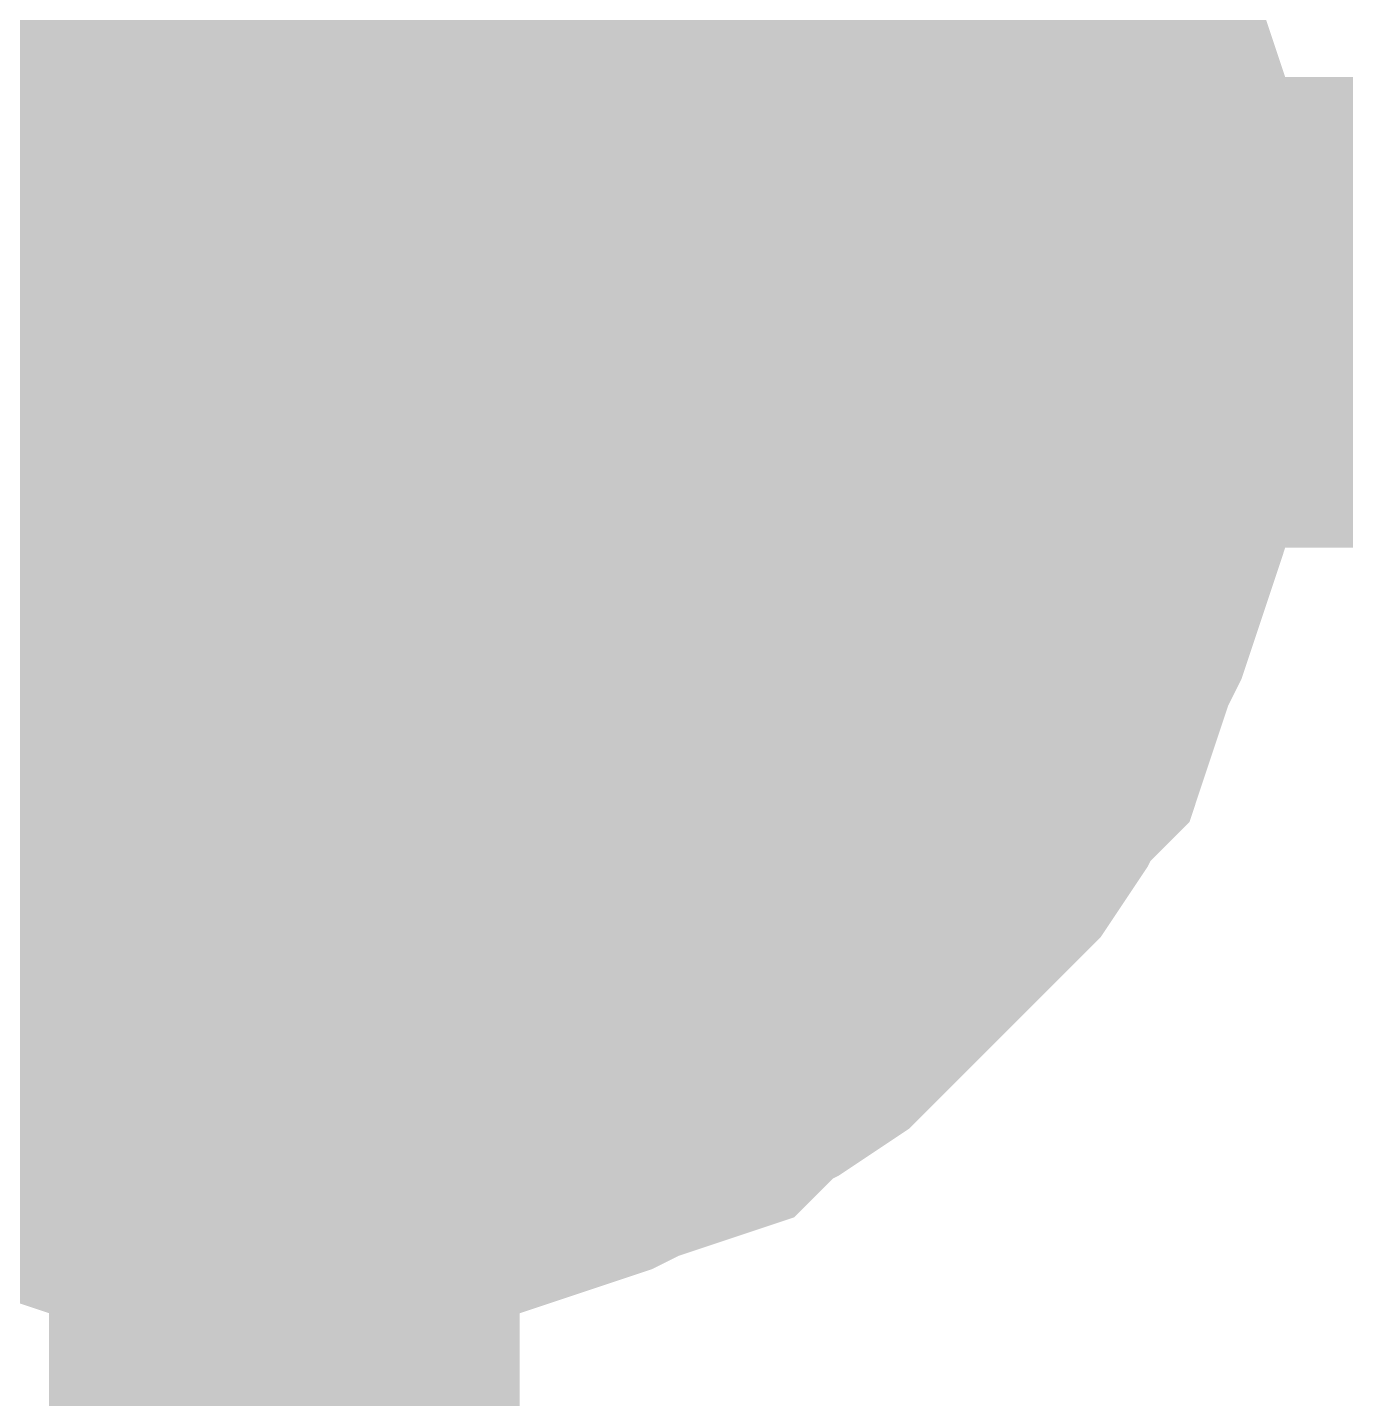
# Model space of a CAD drawing. Header units: inches. Extents: x 0 to 11.5, y 0 to 7.6.
# Drawn here: x 1.99402 to 2.02706, y 4.57259 to 4.60697 of the extents above; entities that cross this region are included whole.
import ezdxf

# ---------------------------------------------------------------- set-up
doc = ezdxf.new("R2010")
doc.units = ezdxf.units.IN
doc.header["$MEASUREMENT"] = 0
doc.layers.add('Sheet', color=255, linetype='Continuous')

msp = doc.modelspace()

# ---------------------------------------------------------------- linework, layer by layer
at = {"layer": 'Sheet'}
msp.add_lwpolyline([(1.99, 4.6, 0.02, 0.02, 1), (2.01, 4.6, 0.02, 0.02, 1)], format="xyseb", close=True, dxfattribs=at)
for points in [[(2.015014, 4.613388, 0.0118, 0.0118, 0), (2.015675, 4.612726, 0.0118, 0.0118, 0), (2.016337, 4.611734, 0.0118, 0.0118, 0), (2.016998, 4.611072, 0.0118, 0.0118, 0), (2.017329, 4.61008, 0.0118, 0.0118, 0), (2.017991, 4.609419, 0.0118, 0.0118, 0), (2.018321, 4.608426, 0.0118, 0.0118, 0), (2.018652, 4.607434, 0.0118, 0.0118, 0), (2.018983, 4.606772, 0.0118, 0.0118, 0), (2.019314, 4.60578, 0.0118, 0.0118, 0), (2.019645, 4.604788, 0.0118, 0.0118, 0), (2.019975, 4.603795, 0.0118, 0.0118, 0), (2.019975, 4.602803, 0.0118, 0.0118, 0), (2.020306, 4.601811, 0.0118, 0.0118, 0), (2.020306, 4.600818, 0.0118, 0.0118, 0), (2.020306, 4.599826, 0.0118, 0.0118, 0)], [(2.015014, 4.613388, 0.0118, 0.0118, 0), (2.015675, 4.612726, 0.0118, 0.0118, 0), (2.016337, 4.611734, 0.0118, 0.0118, 0), (2.016998, 4.611072, 0.0118, 0.0118, 0), (2.017329, 4.61008, 0.0118, 0.0118, 0), (2.017991, 4.609419, 0.0118, 0.0118, 0), (2.018321, 4.608426, 0.0118, 0.0118, 0), (2.018652, 4.607434, 0.0118, 0.0118, 0), (2.018983, 4.606772, 0.0118, 0.0118, 0), (2.019314, 4.60578, 0.0118, 0.0118, 0), (2.019645, 4.604788, 0.0118, 0.0118, 0), (2.019975, 4.603795, 0.0118, 0.0118, 0), (2.019975, 4.602803, 0.0118, 0.0118, 0), (2.020306, 4.601811, 0.0118, 0.0118, 0), (2.020306, 4.600818, 0.0118, 0.0118, 0), (2.020306, 4.599826, 0.0118, 0.0118, 0)], [(2.015014, 4.613388, 0.0118, 0.0118, 0), (2.015675, 4.612726, 0.0118, 0.0118, 0), (2.016337, 4.611734, 0.0118, 0.0118, 0), (2.016998, 4.611072, 0.0118, 0.0118, 0), (2.017329, 4.61008, 0.0118, 0.0118, 0), (2.017991, 4.609419, 0.0118, 0.0118, 0), (2.018321, 4.608426, 0.0118, 0.0118, 0), (2.018652, 4.607434, 0.0118, 0.0118, 0), (2.018983, 4.606772, 0.0118, 0.0118, 0), (2.019314, 4.60578, 0.0118, 0.0118, 0), (2.019645, 4.604788, 0.0118, 0.0118, 0), (2.019975, 4.603795, 0.0118, 0.0118, 0), (2.019975, 4.602803, 0.0118, 0.0118, 0), (2.020306, 4.601811, 0.0118, 0.0118, 0), (2.020306, 4.600818, 0.0118, 0.0118, 0), (2.020306, 4.599826, 0.0118, 0.0118, 0)], [(2.015014, 4.613388, 0.0118, 0.0118, 0), (2.015675, 4.612726, 0.0118, 0.0118, 0), (2.016337, 4.611734, 0.0118, 0.0118, 0), (2.016998, 4.611072, 0.0118, 0.0118, 0), (2.017329, 4.61008, 0.0118, 0.0118, 0), (2.017991, 4.609419, 0.0118, 0.0118, 0), (2.018321, 4.608426, 0.0118, 0.0118, 0), (2.018652, 4.607434, 0.0118, 0.0118, 0), (2.018983, 4.606772, 0.0118, 0.0118, 0), (2.019314, 4.60578, 0.0118, 0.0118, 0), (2.019645, 4.604788, 0.0118, 0.0118, 0), (2.019975, 4.603795, 0.0118, 0.0118, 0), (2.019975, 4.602803, 0.0118, 0.0118, 0), (2.020306, 4.601811, 0.0118, 0.0118, 0), (2.020306, 4.600818, 0.0118, 0.0118, 0), (2.020306, 4.599826, 0.0118, 0.0118, 0)], [(2.015014, 4.613388, 0.0118, 0.0118, 0), (2.015675, 4.612726, 0.0118, 0.0118, 0), (2.016337, 4.611734, 0.0118, 0.0118, 0), (2.016998, 4.611072, 0.0118, 0.0118, 0), (2.017329, 4.61008, 0.0118, 0.0118, 0), (2.017991, 4.609419, 0.0118, 0.0118, 0), (2.018321, 4.608426, 0.0118, 0.0118, 0), (2.018652, 4.607434, 0.0118, 0.0118, 0), (2.018983, 4.606772, 0.0118, 0.0118, 0), (2.019314, 4.60578, 0.0118, 0.0118, 0), (2.019645, 4.604788, 0.0118, 0.0118, 0), (2.019975, 4.603795, 0.0118, 0.0118, 0), (2.019975, 4.602803, 0.0118, 0.0118, 0), (2.020306, 4.601811, 0.0118, 0.0118, 0), (2.020306, 4.600818, 0.0118, 0.0118, 0), (2.020306, 4.599826, 0.0118, 0.0118, 0)], [(2.017991, 4.609419, 0.0039, 0.0039, 0), (2.018321, 4.608426, 0.0039, 0.0039, 0), (2.018652, 4.607434, 0.0039, 0.0039, 0), (2.018983, 4.606772, 0.0039, 0.0039, 0), (2.019314, 4.60578, 0.0039, 0.0039, 0), (2.019645, 4.604788, 0.0039, 0.0039, 0), (2.019975, 4.603795, 0.0039, 0.0039, 0), (2.019975, 4.602803, 0.0039, 0.0039, 0), (2.020306, 4.601811, 0.0039, 0.0039, 0), (2.020306, 4.600818, 0.0039, 0.0039, 0), (2.020306, 4.599826, 0.0039, 0.0039, 0)], [(2.017991, 4.609419, 0.0039, 0.0039, 0), (2.018321, 4.608426, 0.0039, 0.0039, 0), (2.018652, 4.607434, 0.0039, 0.0039, 0), (2.018983, 4.606772, 0.0039, 0.0039, 0), (2.019314, 4.60578, 0.0039, 0.0039, 0), (2.019645, 4.604788, 0.0039, 0.0039, 0), (2.019975, 4.603795, 0.0039, 0.0039, 0), (2.019975, 4.602803, 0.0039, 0.0039, 0), (2.020306, 4.601811, 0.0039, 0.0039, 0), (2.020306, 4.600818, 0.0039, 0.0039, 0), (2.020306, 4.599826, 0.0039, 0.0039, 0)], [(2.017991, 4.609419, 0.0039, 0.0039, 0), (2.018321, 4.608426, 0.0039, 0.0039, 0), (2.018652, 4.607434, 0.0039, 0.0039, 0), (2.018983, 4.606772, 0.0039, 0.0039, 0), (2.019314, 4.60578, 0.0039, 0.0039, 0), (2.019645, 4.604788, 0.0039, 0.0039, 0), (2.019975, 4.603795, 0.0039, 0.0039, 0), (2.019975, 4.602803, 0.0039, 0.0039, 0), (2.020306, 4.601811, 0.0039, 0.0039, 0), (2.020306, 4.600818, 0.0039, 0.0039, 0), (2.020306, 4.599826, 0.0039, 0.0039, 0)], [(2.017991, 4.609419, 0.0039, 0.0039, 0), (2.018321, 4.608426, 0.0039, 0.0039, 0), (2.018652, 4.607434, 0.0039, 0.0039, 0), (2.018983, 4.606772, 0.0039, 0.0039, 0), (2.019314, 4.60578, 0.0039, 0.0039, 0), (2.019645, 4.604788, 0.0039, 0.0039, 0), (2.019975, 4.603795, 0.0039, 0.0039, 0), (2.019975, 4.602803, 0.0039, 0.0039, 0), (2.020306, 4.601811, 0.0039, 0.0039, 0), (2.020306, 4.600818, 0.0039, 0.0039, 0), (2.020306, 4.599826, 0.0039, 0.0039, 0)], [(2.017991, 4.609419, 0.0039, 0.0039, 0), (2.018321, 4.608426, 0.0039, 0.0039, 0), (2.018652, 4.607434, 0.0039, 0.0039, 0), (2.018983, 4.606772, 0.0039, 0.0039, 0), (2.019314, 4.60578, 0.0039, 0.0039, 0), (2.019645, 4.604788, 0.0039, 0.0039, 0), (2.019975, 4.603795, 0.0039, 0.0039, 0), (2.019975, 4.602803, 0.0039, 0.0039, 0), (2.020306, 4.601811, 0.0039, 0.0039, 0), (2.020306, 4.600818, 0.0039, 0.0039, 0), (2.020306, 4.599826, 0.0039, 0.0039, 0)], [(1.900239, 4.599826, 0.0118, 0.0118, 0), (2.00046, 4.599826, 0.0118, 0.0118, 0)], [(2.020306, 4.599826, 0.0118, 0.0118, 0), (2.020306, 4.598834, 0.0118, 0.0118, 0), (2.020306, 4.597841, 0.0118, 0.0118, 0), (2.019975, 4.596849, 0.0118, 0.0118, 0), (2.019975, 4.595857, 0.0118, 0.0118, 0), (2.019645, 4.594864, 0.0118, 0.0118, 0), (2.019314, 4.593872, 0.0118, 0.0118, 0), (2.018983, 4.59288, 0.0118, 0.0118, 0), (2.018652, 4.592218, 0.0118, 0.0118, 0), (2.018321, 4.591226, 0.0118, 0.0118, 0), (2.017991, 4.590233, 0.0118, 0.0118, 0), (2.017329, 4.589572, 0.0118, 0.0118, 0), (2.016998, 4.58891, 0.0118, 0.0118, 0), (2.016337, 4.587918, 0.0118, 0.0118, 0), (2.015675, 4.587256, 0.0118, 0.0118, 0), (2.015014, 4.586595, 0.0118, 0.0118, 0), (2.014352, 4.585933, 0.0118, 0.0118, 0), (2.013691, 4.585272, 0.0118, 0.0118, 0), (2.013029, 4.58461, 0.0118, 0.0118, 0), (2.012368, 4.583948, 0.0118, 0.0118, 0), (2.011375, 4.583287, 0.0118, 0.0118, 0), (2.010714, 4.582956, 0.0118, 0.0118, 0), (2.010052, 4.582295, 0.0118, 0.0118, 0), (2.00906, 4.581964, 0.0118, 0.0118, 0), (2.008068, 4.581633, 0.0118, 0.0118, 0), (2.007406, 4.581302, 0.0118, 0.0118, 0), (2.006414, 4.580971, 0.0118, 0.0118, 0), (2.005422, 4.580641, 0.0118, 0.0118, 0), (2.004429, 4.58031, 0.0118, 0.0118, 0), (2.003437, 4.58031, 0.0118, 0.0118, 0), (2.002445, 4.579979, 0.0118, 0.0118, 0), (2.001452, 4.579979, 0.0118, 0.0118, 0), (2.00046, 4.579979, 0.0118, 0.0118, 0)], [(2.020306, 4.599826, 0.0118, 0.0118, 0), (2.020306, 4.598834, 0.0118, 0.0118, 0), (2.020306, 4.597841, 0.0118, 0.0118, 0), (2.019975, 4.596849, 0.0118, 0.0118, 0), (2.019975, 4.595857, 0.0118, 0.0118, 0), (2.019645, 4.594864, 0.0118, 0.0118, 0), (2.019314, 4.593872, 0.0118, 0.0118, 0), (2.018983, 4.59288, 0.0118, 0.0118, 0), (2.018652, 4.592218, 0.0118, 0.0118, 0), (2.018321, 4.591226, 0.0118, 0.0118, 0), (2.017991, 4.590233, 0.0118, 0.0118, 0), (2.017329, 4.589572, 0.0118, 0.0118, 0), (2.016998, 4.58891, 0.0118, 0.0118, 0), (2.016337, 4.587918, 0.0118, 0.0118, 0), (2.015675, 4.587256, 0.0118, 0.0118, 0), (2.015014, 4.586595, 0.0118, 0.0118, 0), (2.014352, 4.585933, 0.0118, 0.0118, 0), (2.013691, 4.585272, 0.0118, 0.0118, 0), (2.013029, 4.58461, 0.0118, 0.0118, 0), (2.012368, 4.583948, 0.0118, 0.0118, 0), (2.011375, 4.583287, 0.0118, 0.0118, 0), (2.010714, 4.582956, 0.0118, 0.0118, 0), (2.010052, 4.582295, 0.0118, 0.0118, 0), (2.00906, 4.581964, 0.0118, 0.0118, 0), (2.008068, 4.581633, 0.0118, 0.0118, 0), (2.007406, 4.581302, 0.0118, 0.0118, 0), (2.006414, 4.580971, 0.0118, 0.0118, 0), (2.005422, 4.580641, 0.0118, 0.0118, 0), (2.004429, 4.58031, 0.0118, 0.0118, 0), (2.003437, 4.58031, 0.0118, 0.0118, 0), (2.002445, 4.579979, 0.0118, 0.0118, 0), (2.001452, 4.579979, 0.0118, 0.0118, 0), (2.00046, 4.579979, 0.0118, 0.0118, 0)], [(2.950414, 4.599826, 0.0118, 0.0118, 0), (2.00046, 4.599826, 0.0118, 0.0118, 0), (2.00046, 4.449983, 0.0118, 0.0118, 0), (2.00046, 3.649826, 0.0118, 0.0118, 0), (5.250216, 3.649826, 0.0118, 0.0118, 0), (5.250216, 3.849948, 0.0118, 0.0118, 0)], [(2.020306, 4.599826, 0.0118, 0.0118, 0), (2.020306, 4.598834, 0.0118, 0.0118, 0), (2.020306, 4.597841, 0.0118, 0.0118, 0), (2.019975, 4.596849, 0.0118, 0.0118, 0), (2.019975, 4.595857, 0.0118, 0.0118, 0), (2.019645, 4.594864, 0.0118, 0.0118, 0), (2.019314, 4.593872, 0.0118, 0.0118, 0), (2.018983, 4.59288, 0.0118, 0.0118, 0), (2.018652, 4.592218, 0.0118, 0.0118, 0), (2.018321, 4.591226, 0.0118, 0.0118, 0), (2.017991, 4.590233, 0.0118, 0.0118, 0), (2.017329, 4.589572, 0.0118, 0.0118, 0), (2.016998, 4.58891, 0.0118, 0.0118, 0), (2.016337, 4.587918, 0.0118, 0.0118, 0), (2.015675, 4.587256, 0.0118, 0.0118, 0), (2.015014, 4.586595, 0.0118, 0.0118, 0), (2.014352, 4.585933, 0.0118, 0.0118, 0), (2.013691, 4.585272, 0.0118, 0.0118, 0), (2.013029, 4.58461, 0.0118, 0.0118, 0), (2.012368, 4.583948, 0.0118, 0.0118, 0), (2.011375, 4.583287, 0.0118, 0.0118, 0), (2.010714, 4.582956, 0.0118, 0.0118, 0), (2.010052, 4.582295, 0.0118, 0.0118, 0), (2.00906, 4.581964, 0.0118, 0.0118, 0), (2.008068, 4.581633, 0.0118, 0.0118, 0), (2.007406, 4.581302, 0.0118, 0.0118, 0), (2.006414, 4.580971, 0.0118, 0.0118, 0), (2.005422, 4.580641, 0.0118, 0.0118, 0), (2.004429, 4.58031, 0.0118, 0.0118, 0), (2.003437, 4.58031, 0.0118, 0.0118, 0), (2.002445, 4.579979, 0.0118, 0.0118, 0), (2.001452, 4.579979, 0.0118, 0.0118, 0), (2.00046, 4.579979, 0.0118, 0.0118, 0)], [(2.020306, 4.599826, 0.0118, 0.0118, 0), (2.020306, 4.598834, 0.0118, 0.0118, 0), (2.020306, 4.597841, 0.0118, 0.0118, 0), (2.019975, 4.596849, 0.0118, 0.0118, 0), (2.019975, 4.595857, 0.0118, 0.0118, 0), (2.019645, 4.594864, 0.0118, 0.0118, 0), (2.019314, 4.593872, 0.0118, 0.0118, 0), (2.018983, 4.59288, 0.0118, 0.0118, 0), (2.018652, 4.592218, 0.0118, 0.0118, 0), (2.018321, 4.591226, 0.0118, 0.0118, 0), (2.017991, 4.590233, 0.0118, 0.0118, 0), (2.017329, 4.589572, 0.0118, 0.0118, 0), (2.016998, 4.58891, 0.0118, 0.0118, 0), (2.016337, 4.587918, 0.0118, 0.0118, 0), (2.015675, 4.587256, 0.0118, 0.0118, 0), (2.015014, 4.586595, 0.0118, 0.0118, 0), (2.014352, 4.585933, 0.0118, 0.0118, 0), (2.013691, 4.585272, 0.0118, 0.0118, 0), (2.013029, 4.58461, 0.0118, 0.0118, 0), (2.012368, 4.583948, 0.0118, 0.0118, 0), (2.011375, 4.583287, 0.0118, 0.0118, 0), (2.010714, 4.582956, 0.0118, 0.0118, 0), (2.010052, 4.582295, 0.0118, 0.0118, 0), (2.00906, 4.581964, 0.0118, 0.0118, 0), (2.008068, 4.581633, 0.0118, 0.0118, 0), (2.007406, 4.581302, 0.0118, 0.0118, 0), (2.006414, 4.580971, 0.0118, 0.0118, 0), (2.005422, 4.580641, 0.0118, 0.0118, 0), (2.004429, 4.58031, 0.0118, 0.0118, 0), (2.003437, 4.58031, 0.0118, 0.0118, 0), (2.002445, 4.579979, 0.0118, 0.0118, 0), (2.001452, 4.579979, 0.0118, 0.0118, 0), (2.00046, 4.579979, 0.0118, 0.0118, 0)], [(2.020306, 4.599826, 0.0118, 0.0118, 0), (2.020306, 4.598834, 0.0118, 0.0118, 0), (2.020306, 4.597841, 0.0118, 0.0118, 0), (2.019975, 4.596849, 0.0118, 0.0118, 0), (2.019975, 4.595857, 0.0118, 0.0118, 0), (2.019645, 4.594864, 0.0118, 0.0118, 0), (2.019314, 4.593872, 0.0118, 0.0118, 0), (2.018983, 4.59288, 0.0118, 0.0118, 0), (2.018652, 4.592218, 0.0118, 0.0118, 0), (2.018321, 4.591226, 0.0118, 0.0118, 0), (2.017991, 4.590233, 0.0118, 0.0118, 0), (2.017329, 4.589572, 0.0118, 0.0118, 0), (2.016998, 4.58891, 0.0118, 0.0118, 0), (2.016337, 4.587918, 0.0118, 0.0118, 0), (2.015675, 4.587256, 0.0118, 0.0118, 0), (2.015014, 4.586595, 0.0118, 0.0118, 0), (2.014352, 4.585933, 0.0118, 0.0118, 0), (2.013691, 4.585272, 0.0118, 0.0118, 0), (2.013029, 4.58461, 0.0118, 0.0118, 0), (2.012368, 4.583948, 0.0118, 0.0118, 0), (2.011375, 4.583287, 0.0118, 0.0118, 0), (2.010714, 4.582956, 0.0118, 0.0118, 0), (2.010052, 4.582295, 0.0118, 0.0118, 0), (2.00906, 4.581964, 0.0118, 0.0118, 0), (2.008068, 4.581633, 0.0118, 0.0118, 0), (2.007406, 4.581302, 0.0118, 0.0118, 0), (2.006414, 4.580971, 0.0118, 0.0118, 0), (2.005422, 4.580641, 0.0118, 0.0118, 0), (2.004429, 4.58031, 0.0118, 0.0118, 0), (2.003437, 4.58031, 0.0118, 0.0118, 0), (2.002445, 4.579979, 0.0118, 0.0118, 0), (2.001452, 4.579979, 0.0118, 0.0118, 0), (2.00046, 4.579979, 0.0118, 0.0118, 0)], [(2.020306, 4.599826, 0.0118, 0.0118, 0), (2.020306, 4.599826, 0.0118, 0.0118, 0), (2.020306, 4.599826, 0.0118, 0.0118, 0), (2.020306, 4.599826, 0.0118, 0.0118, 0), (2.020306, 4.599826, 0.0118, 0.0118, 0), (2.020306, 4.599826, 0.0118, 0.0118, 0), (2.020306, 4.599826, 0.0118, 0.0118, 0), (2.020306, 4.599826, 0.0118, 0.0118, 0), (2.020306, 4.599826, 0.0118, 0.0118, 0), (2.020306, 4.599826, 0.0118, 0.0118, 0), (2.020306, 4.599826, 0.0118, 0.0118, 0), (2.020306, 4.599826, 0.0118, 0.0118, 0), (2.020306, 4.599826, 0.0118, 0.0118, 0), (2.020306, 4.599826, 0.0118, 0.0118, 0), (2.020306, 4.599826, 0.0118, 0.0118, 0), (2.020306, 4.599826, 0.0118, 0.0118, 0), (2.020306, 4.599826, 0.0118, 0.0118, 0), (2.020306, 4.599826, 0.0118, 0.0118, 0), (2.020306, 4.599826, 0.0118, 0.0118, 0), (2.020306, 4.599826, 0.0118, 0.0118, 0), (2.020306, 4.599826, 0.0118, 0.0118, 0), (2.020306, 4.599826, 0.0118, 0.0118, 0), (2.020306, 4.599826, 0.0118, 0.0118, 0), (2.020306, 4.599826, 0.0118, 0.0118, 0), (2.020306, 4.599826, 0.0118, 0.0118, 0), (2.020306, 4.599826, 0.0118, 0.0118, 0), (2.020306, 4.599826, 0.0118, 0.0118, 0), (2.020306, 4.599826, 0.0118, 0.0118, 0), (2.020306, 4.599826, 0.0118, 0.0118, 0), (2.020306, 4.599826, 0.0118, 0.0118, 0), (2.020306, 4.599826, 0.0118, 0.0118, 0), (2.020306, 4.599826, 0.0118, 0.0118, 0), (2.020306, 4.599826, 0.0118, 0.0118, 0)], [(2.020306, 4.599826, 0.0118, 0.0118, 0), (2.020306, 4.599826, 0.0118, 0.0118, 0)], [(2.020306, 4.599826, 0.0118, 0.0118, 0), (2.020306, 4.599826, 0.0118, 0.0118, 0), (2.020306, 4.599826, 0.0118, 0.0118, 0), (2.020306, 4.599826, 0.0118, 0.0118, 0), (2.020306, 4.599826, 0.0118, 0.0118, 0), (2.020306, 4.599826, 0.0118, 0.0118, 0), (2.020306, 4.599826, 0.0118, 0.0118, 0), (2.020306, 4.599826, 0.0118, 0.0118, 0), (2.020306, 4.599826, 0.0118, 0.0118, 0), (2.020306, 4.599826, 0.0118, 0.0118, 0), (2.020306, 4.599826, 0.0118, 0.0118, 0), (2.020306, 4.599826, 0.0118, 0.0118, 0), (2.020306, 4.599826, 0.0118, 0.0118, 0), (2.020306, 4.599826, 0.0118, 0.0118, 0), (2.020306, 4.599826, 0.0118, 0.0118, 0), (2.020306, 4.599826, 0.0118, 0.0118, 0), (2.020306, 4.599826, 0.0118, 0.0118, 0), (2.020306, 4.599826, 0.0118, 0.0118, 0), (2.020306, 4.599826, 0.0118, 0.0118, 0), (2.020306, 4.599826, 0.0118, 0.0118, 0), (2.020306, 4.599826, 0.0118, 0.0118, 0), (2.020306, 4.599826, 0.0118, 0.0118, 0), (2.020306, 4.599826, 0.0118, 0.0118, 0), (2.020306, 4.599826, 0.0118, 0.0118, 0), (2.020306, 4.599826, 0.0118, 0.0118, 0), (2.020306, 4.599826, 0.0118, 0.0118, 0), (2.020306, 4.599826, 0.0118, 0.0118, 0), (2.020306, 4.599826, 0.0118, 0.0118, 0), (2.020306, 4.599826, 0.0118, 0.0118, 0), (2.020306, 4.599826, 0.0118, 0.0118, 0), (2.020306, 4.599826, 0.0118, 0.0118, 0), (2.020306, 4.599826, 0.0118, 0.0118, 0), (2.020306, 4.599826, 0.0118, 0.0118, 0)], [(2.020306, 4.599826, 0.0118, 0.0118, 0), (2.020306, 4.599826, 0.0118, 0.0118, 0)], [(2.020306, 4.599826, 0.0118, 0.0118, 0), (2.020306, 4.599826, 0.0118, 0.0118, 0), (2.020306, 4.599826, 0.0118, 0.0118, 0), (2.020306, 4.599826, 0.0118, 0.0118, 0), (2.020306, 4.599826, 0.0118, 0.0118, 0), (2.020306, 4.599826, 0.0118, 0.0118, 0), (2.020306, 4.599826, 0.0118, 0.0118, 0), (2.020306, 4.599826, 0.0118, 0.0118, 0), (2.020306, 4.599826, 0.0118, 0.0118, 0), (2.020306, 4.599826, 0.0118, 0.0118, 0), (2.020306, 4.599826, 0.0118, 0.0118, 0), (2.020306, 4.599826, 0.0118, 0.0118, 0), (2.020306, 4.599826, 0.0118, 0.0118, 0), (2.020306, 4.599826, 0.0118, 0.0118, 0), (2.020306, 4.599826, 0.0118, 0.0118, 0), (2.020306, 4.599826, 0.0118, 0.0118, 0), (2.020306, 4.599826, 0.0118, 0.0118, 0), (2.020306, 4.599826, 0.0118, 0.0118, 0), (2.020306, 4.599826, 0.0118, 0.0118, 0), (2.020306, 4.599826, 0.0118, 0.0118, 0), (2.020306, 4.599826, 0.0118, 0.0118, 0), (2.020306, 4.599826, 0.0118, 0.0118, 0), (2.020306, 4.599826, 0.0118, 0.0118, 0), (2.020306, 4.599826, 0.0118, 0.0118, 0), (2.020306, 4.599826, 0.0118, 0.0118, 0), (2.020306, 4.599826, 0.0118, 0.0118, 0), (2.020306, 4.599826, 0.0118, 0.0118, 0), (2.020306, 4.599826, 0.0118, 0.0118, 0), (2.020306, 4.599826, 0.0118, 0.0118, 0), (2.020306, 4.599826, 0.0118, 0.0118, 0), (2.020306, 4.599826, 0.0118, 0.0118, 0), (2.020306, 4.599826, 0.0118, 0.0118, 0), (2.020306, 4.599826, 0.0118, 0.0118, 0)], [(2.020306, 4.599826, 0.0118, 0.0118, 0), (2.020306, 4.599826, 0.0118, 0.0118, 0)], [(2.020306, 4.599826, 0.0118, 0.0118, 0), (2.020306, 4.599826, 0.0118, 0.0118, 0), (2.020306, 4.599826, 0.0118, 0.0118, 0), (2.020306, 4.599826, 0.0118, 0.0118, 0), (2.020306, 4.599826, 0.0118, 0.0118, 0), (2.020306, 4.599826, 0.0118, 0.0118, 0), (2.020306, 4.599826, 0.0118, 0.0118, 0), (2.020306, 4.599826, 0.0118, 0.0118, 0), (2.020306, 4.599826, 0.0118, 0.0118, 0), (2.020306, 4.599826, 0.0118, 0.0118, 0), (2.020306, 4.599826, 0.0118, 0.0118, 0), (2.020306, 4.599826, 0.0118, 0.0118, 0), (2.020306, 4.599826, 0.0118, 0.0118, 0), (2.020306, 4.599826, 0.0118, 0.0118, 0), (2.020306, 4.599826, 0.0118, 0.0118, 0), (2.020306, 4.599826, 0.0118, 0.0118, 0), (2.020306, 4.599826, 0.0118, 0.0118, 0), (2.020306, 4.599826, 0.0118, 0.0118, 0), (2.020306, 4.599826, 0.0118, 0.0118, 0), (2.020306, 4.599826, 0.0118, 0.0118, 0), (2.020306, 4.599826, 0.0118, 0.0118, 0), (2.020306, 4.599826, 0.0118, 0.0118, 0), (2.020306, 4.599826, 0.0118, 0.0118, 0), (2.020306, 4.599826, 0.0118, 0.0118, 0), (2.020306, 4.599826, 0.0118, 0.0118, 0), (2.020306, 4.599826, 0.0118, 0.0118, 0), (2.020306, 4.599826, 0.0118, 0.0118, 0), (2.020306, 4.599826, 0.0118, 0.0118, 0), (2.020306, 4.599826, 0.0118, 0.0118, 0), (2.020306, 4.599826, 0.0118, 0.0118, 0), (2.020306, 4.599826, 0.0118, 0.0118, 0), (2.020306, 4.599826, 0.0118, 0.0118, 0), (2.020306, 4.599826, 0.0118, 0.0118, 0)], [(2.020306, 4.599826, 0.0118, 0.0118, 0), (2.020306, 4.599826, 0.0118, 0.0118, 0)], [(2.020306, 4.599826, 0.0118, 0.0118, 0), (2.020306, 4.599826, 0.0118, 0.0118, 0), (2.020306, 4.599826, 0.0118, 0.0118, 0), (2.020306, 4.599826, 0.0118, 0.0118, 0), (2.020306, 4.599826, 0.0118, 0.0118, 0), (2.020306, 4.599826, 0.0118, 0.0118, 0), (2.020306, 4.599826, 0.0118, 0.0118, 0), (2.020306, 4.599826, 0.0118, 0.0118, 0), (2.020306, 4.599826, 0.0118, 0.0118, 0), (2.020306, 4.599826, 0.0118, 0.0118, 0), (2.020306, 4.599826, 0.0118, 0.0118, 0), (2.020306, 4.599826, 0.0118, 0.0118, 0), (2.020306, 4.599826, 0.0118, 0.0118, 0), (2.020306, 4.599826, 0.0118, 0.0118, 0), (2.020306, 4.599826, 0.0118, 0.0118, 0), (2.020306, 4.599826, 0.0118, 0.0118, 0), (2.020306, 4.599826, 0.0118, 0.0118, 0), (2.020306, 4.599826, 0.0118, 0.0118, 0), (2.020306, 4.599826, 0.0118, 0.0118, 0), (2.020306, 4.599826, 0.0118, 0.0118, 0), (2.020306, 4.599826, 0.0118, 0.0118, 0), (2.020306, 4.599826, 0.0118, 0.0118, 0), (2.020306, 4.599826, 0.0118, 0.0118, 0), (2.020306, 4.599826, 0.0118, 0.0118, 0), (2.020306, 4.599826, 0.0118, 0.0118, 0), (2.020306, 4.599826, 0.0118, 0.0118, 0), (2.020306, 4.599826, 0.0118, 0.0118, 0), (2.020306, 4.599826, 0.0118, 0.0118, 0), (2.020306, 4.599826, 0.0118, 0.0118, 0), (2.020306, 4.599826, 0.0118, 0.0118, 0), (2.020306, 4.599826, 0.0118, 0.0118, 0), (2.020306, 4.599826, 0.0118, 0.0118, 0), (2.020306, 4.599826, 0.0118, 0.0118, 0)], [(2.020306, 4.599826, 0.0118, 0.0118, 0), (2.020306, 4.599826, 0.0118, 0.0118, 0)], [(2.020306, 4.599826, 0.0039, 0.0039, 0), (2.020306, 4.598834, 0.0039, 0.0039, 0), (2.020306, 4.597841, 0.0039, 0.0039, 0), (2.019975, 4.596849, 0.0039, 0.0039, 0), (2.019975, 4.595857, 0.0039, 0.0039, 0), (2.019645, 4.594864, 0.0039, 0.0039, 0), (2.019314, 4.593872, 0.0039, 0.0039, 0), (2.018983, 4.59288, 0.0039, 0.0039, 0), (2.018652, 4.592218, 0.0039, 0.0039, 0), (2.018321, 4.591226, 0.0039, 0.0039, 0), (2.017991, 4.590233, 0.0039, 0.0039, 0), (2.017329, 4.589572, 0.0039, 0.0039, 0), (2.016998, 4.58891, 0.0039, 0.0039, 0), (2.016337, 4.587918, 0.0039, 0.0039, 0), (2.015675, 4.587256, 0.0039, 0.0039, 0), (2.015014, 4.586595, 0.0039, 0.0039, 0), (2.014352, 4.585933, 0.0039, 0.0039, 0), (2.013691, 4.585272, 0.0039, 0.0039, 0), (2.013029, 4.58461, 0.0039, 0.0039, 0), (2.012368, 4.583948, 0.0039, 0.0039, 0), (2.011375, 4.583287, 0.0039, 0.0039, 0), (2.010714, 4.582956, 0.0039, 0.0039, 0), (2.010052, 4.582295, 0.0039, 0.0039, 0), (2.00906, 4.581964, 0.0039, 0.0039, 0), (2.008068, 4.581633, 0.0039, 0.0039, 0), (2.007406, 4.581302, 0.0039, 0.0039, 0), (2.006414, 4.580971, 0.0039, 0.0039, 0), (2.005422, 4.580641, 0.0039, 0.0039, 0), (2.004429, 4.58031, 0.0039, 0.0039, 0), (2.003437, 4.58031, 0.0039, 0.0039, 0), (2.002445, 4.579979, 0.0039, 0.0039, 0), (2.001452, 4.579979, 0.0039, 0.0039, 0), (2.00046, 4.579979, 0.0039, 0.0039, 0)], [(2.020306, 4.599826, 0.0039, 0.0039, 0), (2.020306, 4.598834, 0.0039, 0.0039, 0), (2.020306, 4.597841, 0.0039, 0.0039, 0), (2.019975, 4.596849, 0.0039, 0.0039, 0), (2.019975, 4.595857, 0.0039, 0.0039, 0), (2.019645, 4.594864, 0.0039, 0.0039, 0), (2.019314, 4.593872, 0.0039, 0.0039, 0), (2.018983, 4.59288, 0.0039, 0.0039, 0), (2.018652, 4.592218, 0.0039, 0.0039, 0), (2.018321, 4.591226, 0.0039, 0.0039, 0), (2.017991, 4.590233, 0.0039, 0.0039, 0), (2.017329, 4.589572, 0.0039, 0.0039, 0), (2.016998, 4.58891, 0.0039, 0.0039, 0), (2.016337, 4.587918, 0.0039, 0.0039, 0), (2.015675, 4.587256, 0.0039, 0.0039, 0), (2.015014, 4.586595, 0.0039, 0.0039, 0), (2.014352, 4.585933, 0.0039, 0.0039, 0), (2.013691, 4.585272, 0.0039, 0.0039, 0), (2.013029, 4.58461, 0.0039, 0.0039, 0), (2.012368, 4.583948, 0.0039, 0.0039, 0), (2.011375, 4.583287, 0.0039, 0.0039, 0), (2.010714, 4.582956, 0.0039, 0.0039, 0), (2.010052, 4.582295, 0.0039, 0.0039, 0), (2.00906, 4.581964, 0.0039, 0.0039, 0), (2.008068, 4.581633, 0.0039, 0.0039, 0), (2.007406, 4.581302, 0.0039, 0.0039, 0), (2.006414, 4.580971, 0.0039, 0.0039, 0), (2.005422, 4.580641, 0.0039, 0.0039, 0), (2.004429, 4.58031, 0.0039, 0.0039, 0), (2.003437, 4.58031, 0.0039, 0.0039, 0), (2.002445, 4.579979, 0.0039, 0.0039, 0), (2.001452, 4.579979, 0.0039, 0.0039, 0), (2.00046, 4.579979, 0.0039, 0.0039, 0)], [(2.020306, 4.599826, 0.0039, 0.0039, 0), (2.020306, 4.598834, 0.0039, 0.0039, 0), (2.020306, 4.597841, 0.0039, 0.0039, 0), (2.019975, 4.596849, 0.0039, 0.0039, 0), (2.019975, 4.595857, 0.0039, 0.0039, 0), (2.019645, 4.594864, 0.0039, 0.0039, 0), (2.019314, 4.593872, 0.0039, 0.0039, 0), (2.018983, 4.59288, 0.0039, 0.0039, 0), (2.018652, 4.592218, 0.0039, 0.0039, 0), (2.018321, 4.591226, 0.0039, 0.0039, 0), (2.017991, 4.590233, 0.0039, 0.0039, 0), (2.017329, 4.589572, 0.0039, 0.0039, 0), (2.016998, 4.58891, 0.0039, 0.0039, 0), (2.016337, 4.587918, 0.0039, 0.0039, 0), (2.015675, 4.587256, 0.0039, 0.0039, 0), (2.015014, 4.586595, 0.0039, 0.0039, 0), (2.014352, 4.585933, 0.0039, 0.0039, 0), (2.013691, 4.585272, 0.0039, 0.0039, 0), (2.013029, 4.58461, 0.0039, 0.0039, 0), (2.012368, 4.583948, 0.0039, 0.0039, 0), (2.011375, 4.583287, 0.0039, 0.0039, 0), (2.010714, 4.582956, 0.0039, 0.0039, 0), (2.010052, 4.582295, 0.0039, 0.0039, 0), (2.00906, 4.581964, 0.0039, 0.0039, 0), (2.008068, 4.581633, 0.0039, 0.0039, 0), (2.007406, 4.581302, 0.0039, 0.0039, 0), (2.006414, 4.580971, 0.0039, 0.0039, 0), (2.005422, 4.580641, 0.0039, 0.0039, 0), (2.004429, 4.58031, 0.0039, 0.0039, 0), (2.003437, 4.58031, 0.0039, 0.0039, 0), (2.002445, 4.579979, 0.0039, 0.0039, 0), (2.001452, 4.579979, 0.0039, 0.0039, 0), (2.00046, 4.579979, 0.0039, 0.0039, 0)], [(2.020306, 4.599826, 0.0039, 0.0039, 0), (2.020306, 4.598834, 0.0039, 0.0039, 0), (2.020306, 4.597841, 0.0039, 0.0039, 0), (2.019975, 4.596849, 0.0039, 0.0039, 0), (2.019975, 4.595857, 0.0039, 0.0039, 0), (2.019645, 4.594864, 0.0039, 0.0039, 0), (2.019314, 4.593872, 0.0039, 0.0039, 0), (2.018983, 4.59288, 0.0039, 0.0039, 0), (2.018652, 4.592218, 0.0039, 0.0039, 0), (2.018321, 4.591226, 0.0039, 0.0039, 0), (2.017991, 4.590233, 0.0039, 0.0039, 0), (2.017329, 4.589572, 0.0039, 0.0039, 0), (2.016998, 4.58891, 0.0039, 0.0039, 0), (2.016337, 4.587918, 0.0039, 0.0039, 0), (2.015675, 4.587256, 0.0039, 0.0039, 0), (2.015014, 4.586595, 0.0039, 0.0039, 0), (2.014352, 4.585933, 0.0039, 0.0039, 0), (2.013691, 4.585272, 0.0039, 0.0039, 0), (2.013029, 4.58461, 0.0039, 0.0039, 0), (2.012368, 4.583948, 0.0039, 0.0039, 0), (2.011375, 4.583287, 0.0039, 0.0039, 0), (2.010714, 4.582956, 0.0039, 0.0039, 0), (2.010052, 4.582295, 0.0039, 0.0039, 0), (2.00906, 4.581964, 0.0039, 0.0039, 0), (2.008068, 4.581633, 0.0039, 0.0039, 0), (2.007406, 4.581302, 0.0039, 0.0039, 0), (2.006414, 4.580971, 0.0039, 0.0039, 0), (2.005422, 4.580641, 0.0039, 0.0039, 0), (2.004429, 4.58031, 0.0039, 0.0039, 0), (2.003437, 4.58031, 0.0039, 0.0039, 0), (2.002445, 4.579979, 0.0039, 0.0039, 0), (2.001452, 4.579979, 0.0039, 0.0039, 0), (2.00046, 4.579979, 0.0039, 0.0039, 0)], [(2.020306, 4.599826, 0.0039, 0.0039, 0), (2.020306, 4.598834, 0.0039, 0.0039, 0), (2.020306, 4.597841, 0.0039, 0.0039, 0), (2.019975, 4.596849, 0.0039, 0.0039, 0), (2.019975, 4.595857, 0.0039, 0.0039, 0), (2.019645, 4.594864, 0.0039, 0.0039, 0), (2.019314, 4.593872, 0.0039, 0.0039, 0), (2.018983, 4.59288, 0.0039, 0.0039, 0), (2.018652, 4.592218, 0.0039, 0.0039, 0), (2.018321, 4.591226, 0.0039, 0.0039, 0), (2.017991, 4.590233, 0.0039, 0.0039, 0), (2.017329, 4.589572, 0.0039, 0.0039, 0), (2.016998, 4.58891, 0.0039, 0.0039, 0), (2.016337, 4.587918, 0.0039, 0.0039, 0), (2.015675, 4.587256, 0.0039, 0.0039, 0), (2.015014, 4.586595, 0.0039, 0.0039, 0), (2.014352, 4.585933, 0.0039, 0.0039, 0), (2.013691, 4.585272, 0.0039, 0.0039, 0), (2.013029, 4.58461, 0.0039, 0.0039, 0), (2.012368, 4.583948, 0.0039, 0.0039, 0), (2.011375, 4.583287, 0.0039, 0.0039, 0), (2.010714, 4.582956, 0.0039, 0.0039, 0), (2.010052, 4.582295, 0.0039, 0.0039, 0), (2.00906, 4.581964, 0.0039, 0.0039, 0), (2.008068, 4.581633, 0.0039, 0.0039, 0), (2.007406, 4.581302, 0.0039, 0.0039, 0), (2.006414, 4.580971, 0.0039, 0.0039, 0), (2.005422, 4.580641, 0.0039, 0.0039, 0), (2.004429, 4.58031, 0.0039, 0.0039, 0), (2.003437, 4.58031, 0.0039, 0.0039, 0), (2.002445, 4.579979, 0.0039, 0.0039, 0), (2.001452, 4.579979, 0.0039, 0.0039, 0), (2.00046, 4.579979, 0.0039, 0.0039, 0)], [(2.020306, 4.599826, 0.0039, 0.0039, 0), (2.020306, 4.599826, 0.0039, 0.0039, 0), (2.020306, 4.599826, 0.0039, 0.0039, 0), (2.020306, 4.599826, 0.0039, 0.0039, 0), (2.020306, 4.599826, 0.0039, 0.0039, 0), (2.020306, 4.599826, 0.0039, 0.0039, 0), (2.020306, 4.599826, 0.0039, 0.0039, 0), (2.020306, 4.599826, 0.0039, 0.0039, 0), (2.020306, 4.599826, 0.0039, 0.0039, 0), (2.020306, 4.599826, 0.0039, 0.0039, 0), (2.020306, 4.599826, 0.0039, 0.0039, 0), (2.020306, 4.599826, 0.0039, 0.0039, 0), (2.020306, 4.599826, 0.0039, 0.0039, 0), (2.020306, 4.599826, 0.0039, 0.0039, 0), (2.020306, 4.599826, 0.0039, 0.0039, 0), (2.020306, 4.599826, 0.0039, 0.0039, 0), (2.020306, 4.599826, 0.0039, 0.0039, 0), (2.020306, 4.599826, 0.0039, 0.0039, 0), (2.020306, 4.599826, 0.0039, 0.0039, 0), (2.020306, 4.599826, 0.0039, 0.0039, 0), (2.020306, 4.599826, 0.0039, 0.0039, 0), (2.020306, 4.599826, 0.0039, 0.0039, 0), (2.020306, 4.599826, 0.0039, 0.0039, 0), (2.020306, 4.599826, 0.0039, 0.0039, 0), (2.020306, 4.599826, 0.0039, 0.0039, 0), (2.020306, 4.599826, 0.0039, 0.0039, 0), (2.020306, 4.599826, 0.0039, 0.0039, 0), (2.020306, 4.599826, 0.0039, 0.0039, 0), (2.020306, 4.599826, 0.0039, 0.0039, 0), (2.020306, 4.599826, 0.0039, 0.0039, 0), (2.020306, 4.599826, 0.0039, 0.0039, 0), (2.020306, 4.599826, 0.0039, 0.0039, 0), (2.020306, 4.599826, 0.0039, 0.0039, 0)], [(2.020306, 4.599826, 0.0039, 0.0039, 0), (2.020306, 4.599826, 0.0039, 0.0039, 0)], [(2.020306, 4.599826, 0.0039, 0.0039, 0), (2.020306, 4.599826, 0.0039, 0.0039, 0), (2.020306, 4.599826, 0.0039, 0.0039, 0), (2.020306, 4.599826, 0.0039, 0.0039, 0), (2.020306, 4.599826, 0.0039, 0.0039, 0), (2.020306, 4.599826, 0.0039, 0.0039, 0), (2.020306, 4.599826, 0.0039, 0.0039, 0), (2.020306, 4.599826, 0.0039, 0.0039, 0), (2.020306, 4.599826, 0.0039, 0.0039, 0), (2.020306, 4.599826, 0.0039, 0.0039, 0), (2.020306, 4.599826, 0.0039, 0.0039, 0), (2.020306, 4.599826, 0.0039, 0.0039, 0), (2.020306, 4.599826, 0.0039, 0.0039, 0), (2.020306, 4.599826, 0.0039, 0.0039, 0), (2.020306, 4.599826, 0.0039, 0.0039, 0), (2.020306, 4.599826, 0.0039, 0.0039, 0), (2.020306, 4.599826, 0.0039, 0.0039, 0), (2.020306, 4.599826, 0.0039, 0.0039, 0), (2.020306, 4.599826, 0.0039, 0.0039, 0), (2.020306, 4.599826, 0.0039, 0.0039, 0), (2.020306, 4.599826, 0.0039, 0.0039, 0), (2.020306, 4.599826, 0.0039, 0.0039, 0), (2.020306, 4.599826, 0.0039, 0.0039, 0), (2.020306, 4.599826, 0.0039, 0.0039, 0), (2.020306, 4.599826, 0.0039, 0.0039, 0), (2.020306, 4.599826, 0.0039, 0.0039, 0), (2.020306, 4.599826, 0.0039, 0.0039, 0), (2.020306, 4.599826, 0.0039, 0.0039, 0), (2.020306, 4.599826, 0.0039, 0.0039, 0), (2.020306, 4.599826, 0.0039, 0.0039, 0), (2.020306, 4.599826, 0.0039, 0.0039, 0), (2.020306, 4.599826, 0.0039, 0.0039, 0), (2.020306, 4.599826, 0.0039, 0.0039, 0)], [(2.020306, 4.599826, 0.0039, 0.0039, 0), (2.020306, 4.599826, 0.0039, 0.0039, 0)], [(2.020306, 4.599826, 0.0039, 0.0039, 0), (2.020306, 4.599826, 0.0039, 0.0039, 0), (2.020306, 4.599826, 0.0039, 0.0039, 0), (2.020306, 4.599826, 0.0039, 0.0039, 0), (2.020306, 4.599826, 0.0039, 0.0039, 0), (2.020306, 4.599826, 0.0039, 0.0039, 0), (2.020306, 4.599826, 0.0039, 0.0039, 0), (2.020306, 4.599826, 0.0039, 0.0039, 0), (2.020306, 4.599826, 0.0039, 0.0039, 0), (2.020306, 4.599826, 0.0039, 0.0039, 0), (2.020306, 4.599826, 0.0039, 0.0039, 0), (2.020306, 4.599826, 0.0039, 0.0039, 0), (2.020306, 4.599826, 0.0039, 0.0039, 0), (2.020306, 4.599826, 0.0039, 0.0039, 0), (2.020306, 4.599826, 0.0039, 0.0039, 0), (2.020306, 4.599826, 0.0039, 0.0039, 0), (2.020306, 4.599826, 0.0039, 0.0039, 0), (2.020306, 4.599826, 0.0039, 0.0039, 0), (2.020306, 4.599826, 0.0039, 0.0039, 0), (2.020306, 4.599826, 0.0039, 0.0039, 0), (2.020306, 4.599826, 0.0039, 0.0039, 0), (2.020306, 4.599826, 0.0039, 0.0039, 0), (2.020306, 4.599826, 0.0039, 0.0039, 0), (2.020306, 4.599826, 0.0039, 0.0039, 0), (2.020306, 4.599826, 0.0039, 0.0039, 0), (2.020306, 4.599826, 0.0039, 0.0039, 0), (2.020306, 4.599826, 0.0039, 0.0039, 0), (2.020306, 4.599826, 0.0039, 0.0039, 0), (2.020306, 4.599826, 0.0039, 0.0039, 0), (2.020306, 4.599826, 0.0039, 0.0039, 0), (2.020306, 4.599826, 0.0039, 0.0039, 0), (2.020306, 4.599826, 0.0039, 0.0039, 0), (2.020306, 4.599826, 0.0039, 0.0039, 0)], [(2.020306, 4.599826, 0.0039, 0.0039, 0), (2.020306, 4.599826, 0.0039, 0.0039, 0)], [(2.020306, 4.599826, 0.0039, 0.0039, 0), (2.020306, 4.599826, 0.0039, 0.0039, 0), (2.020306, 4.599826, 0.0039, 0.0039, 0), (2.020306, 4.599826, 0.0039, 0.0039, 0), (2.020306, 4.599826, 0.0039, 0.0039, 0), (2.020306, 4.599826, 0.0039, 0.0039, 0), (2.020306, 4.599826, 0.0039, 0.0039, 0), (2.020306, 4.599826, 0.0039, 0.0039, 0), (2.020306, 4.599826, 0.0039, 0.0039, 0), (2.020306, 4.599826, 0.0039, 0.0039, 0), (2.020306, 4.599826, 0.0039, 0.0039, 0), (2.020306, 4.599826, 0.0039, 0.0039, 0), (2.020306, 4.599826, 0.0039, 0.0039, 0), (2.020306, 4.599826, 0.0039, 0.0039, 0), (2.020306, 4.599826, 0.0039, 0.0039, 0), (2.020306, 4.599826, 0.0039, 0.0039, 0), (2.020306, 4.599826, 0.0039, 0.0039, 0), (2.020306, 4.599826, 0.0039, 0.0039, 0), (2.020306, 4.599826, 0.0039, 0.0039, 0), (2.020306, 4.599826, 0.0039, 0.0039, 0), (2.020306, 4.599826, 0.0039, 0.0039, 0), (2.020306, 4.599826, 0.0039, 0.0039, 0), (2.020306, 4.599826, 0.0039, 0.0039, 0), (2.020306, 4.599826, 0.0039, 0.0039, 0), (2.020306, 4.599826, 0.0039, 0.0039, 0), (2.020306, 4.599826, 0.0039, 0.0039, 0), (2.020306, 4.599826, 0.0039, 0.0039, 0), (2.020306, 4.599826, 0.0039, 0.0039, 0), (2.020306, 4.599826, 0.0039, 0.0039, 0), (2.020306, 4.599826, 0.0039, 0.0039, 0), (2.020306, 4.599826, 0.0039, 0.0039, 0), (2.020306, 4.599826, 0.0039, 0.0039, 0), (2.020306, 4.599826, 0.0039, 0.0039, 0)], [(2.020306, 4.599826, 0.0039, 0.0039, 0), (2.020306, 4.599826, 0.0039, 0.0039, 0)], [(2.020306, 4.599826, 0.0039, 0.0039, 0), (2.020306, 4.599826, 0.0039, 0.0039, 0), (2.020306, 4.599826, 0.0039, 0.0039, 0), (2.020306, 4.599826, 0.0039, 0.0039, 0), (2.020306, 4.599826, 0.0039, 0.0039, 0), (2.020306, 4.599826, 0.0039, 0.0039, 0), (2.020306, 4.599826, 0.0039, 0.0039, 0), (2.020306, 4.599826, 0.0039, 0.0039, 0), (2.020306, 4.599826, 0.0039, 0.0039, 0), (2.020306, 4.599826, 0.0039, 0.0039, 0), (2.020306, 4.599826, 0.0039, 0.0039, 0), (2.020306, 4.599826, 0.0039, 0.0039, 0), (2.020306, 4.599826, 0.0039, 0.0039, 0), (2.020306, 4.599826, 0.0039, 0.0039, 0), (2.020306, 4.599826, 0.0039, 0.0039, 0), (2.020306, 4.599826, 0.0039, 0.0039, 0), (2.020306, 4.599826, 0.0039, 0.0039, 0), (2.020306, 4.599826, 0.0039, 0.0039, 0), (2.020306, 4.599826, 0.0039, 0.0039, 0), (2.020306, 4.599826, 0.0039, 0.0039, 0), (2.020306, 4.599826, 0.0039, 0.0039, 0), (2.020306, 4.599826, 0.0039, 0.0039, 0), (2.020306, 4.599826, 0.0039, 0.0039, 0), (2.020306, 4.599826, 0.0039, 0.0039, 0), (2.020306, 4.599826, 0.0039, 0.0039, 0), (2.020306, 4.599826, 0.0039, 0.0039, 0), (2.020306, 4.599826, 0.0039, 0.0039, 0), (2.020306, 4.599826, 0.0039, 0.0039, 0), (2.020306, 4.599826, 0.0039, 0.0039, 0), (2.020306, 4.599826, 0.0039, 0.0039, 0), (2.020306, 4.599826, 0.0039, 0.0039, 0), (2.020306, 4.599826, 0.0039, 0.0039, 0), (2.020306, 4.599826, 0.0039, 0.0039, 0)], [(2.020306, 4.599826, 0.0039, 0.0039, 0), (2.020306, 4.599826, 0.0039, 0.0039, 0)], [(2.00046, 4.579979, 0.0118, 0.0118, 0), (1.999468, 4.579979, 0.0118, 0.0118, 0), (1.998476, 4.579979, 0.0118, 0.0118, 0), (1.997483, 4.58031, 0.0118, 0.0118, 0), (1.996491, 4.58031, 0.0118, 0.0118, 0), (1.995499, 4.580641, 0.0118, 0.0118, 0), (1.994506, 4.580971, 0.0118, 0.0118, 0), (1.993514, 4.581302, 0.0118, 0.0118, 0), (1.992522, 4.581633, 0.0118, 0.0118, 0), (1.99153, 4.581964, 0.0118, 0.0118, 0), (1.990868, 4.582295, 0.0118, 0.0118, 0), (1.989876, 4.582956, 0.0118, 0.0118, 0), (1.989214, 4.583287, 0.0118, 0.0118, 0), (1.988222, 4.583948, 0.0118, 0.0118, 0), (1.98756, 4.58461, 0.0118, 0.0118, 0)], [(2.00046, 4.579979, 0.0118, 0.0118, 0), (1.999468, 4.579979, 0.0118, 0.0118, 0), (1.998476, 4.579979, 0.0118, 0.0118, 0), (1.997483, 4.58031, 0.0118, 0.0118, 0), (1.996491, 4.58031, 0.0118, 0.0118, 0), (1.995499, 4.580641, 0.0118, 0.0118, 0), (1.994506, 4.580971, 0.0118, 0.0118, 0), (1.993514, 4.581302, 0.0118, 0.0118, 0), (1.992522, 4.581633, 0.0118, 0.0118, 0), (1.99153, 4.581964, 0.0118, 0.0118, 0), (1.990868, 4.582295, 0.0118, 0.0118, 0), (1.989876, 4.582956, 0.0118, 0.0118, 0), (1.989214, 4.583287, 0.0118, 0.0118, 0), (1.988222, 4.583948, 0.0118, 0.0118, 0), (1.98756, 4.58461, 0.0118, 0.0118, 0)], [(2.00046, 4.579979, 0.0118, 0.0118, 0), (1.999468, 4.579979, 0.0118, 0.0118, 0), (1.998476, 4.579979, 0.0118, 0.0118, 0), (1.997483, 4.58031, 0.0118, 0.0118, 0), (1.996491, 4.58031, 0.0118, 0.0118, 0), (1.995499, 4.580641, 0.0118, 0.0118, 0), (1.994506, 4.580971, 0.0118, 0.0118, 0), (1.993514, 4.581302, 0.0118, 0.0118, 0), (1.992522, 4.581633, 0.0118, 0.0118, 0), (1.99153, 4.581964, 0.0118, 0.0118, 0), (1.990868, 4.582295, 0.0118, 0.0118, 0), (1.989876, 4.582956, 0.0118, 0.0118, 0), (1.989214, 4.583287, 0.0118, 0.0118, 0), (1.988222, 4.583948, 0.0118, 0.0118, 0), (1.98756, 4.58461, 0.0118, 0.0118, 0)], [(2.00046, 4.579979, 0.0118, 0.0118, 0), (1.999468, 4.579979, 0.0118, 0.0118, 0), (1.998476, 4.579979, 0.0118, 0.0118, 0), (1.997483, 4.58031, 0.0118, 0.0118, 0), (1.996491, 4.58031, 0.0118, 0.0118, 0), (1.995499, 4.580641, 0.0118, 0.0118, 0), (1.994506, 4.580971, 0.0118, 0.0118, 0), (1.993514, 4.581302, 0.0118, 0.0118, 0), (1.992522, 4.581633, 0.0118, 0.0118, 0), (1.99153, 4.581964, 0.0118, 0.0118, 0), (1.990868, 4.582295, 0.0118, 0.0118, 0), (1.989876, 4.582956, 0.0118, 0.0118, 0), (1.989214, 4.583287, 0.0118, 0.0118, 0), (1.988222, 4.583948, 0.0118, 0.0118, 0), (1.98756, 4.58461, 0.0118, 0.0118, 0)], [(2.00046, 4.579979, 0.0118, 0.0118, 0), (1.999468, 4.579979, 0.0118, 0.0118, 0), (1.998476, 4.579979, 0.0118, 0.0118, 0), (1.997483, 4.58031, 0.0118, 0.0118, 0), (1.996491, 4.58031, 0.0118, 0.0118, 0), (1.995499, 4.580641, 0.0118, 0.0118, 0), (1.994506, 4.580971, 0.0118, 0.0118, 0), (1.993514, 4.581302, 0.0118, 0.0118, 0), (1.992522, 4.581633, 0.0118, 0.0118, 0), (1.99153, 4.581964, 0.0118, 0.0118, 0), (1.990868, 4.582295, 0.0118, 0.0118, 0), (1.989876, 4.582956, 0.0118, 0.0118, 0), (1.989214, 4.583287, 0.0118, 0.0118, 0), (1.988222, 4.583948, 0.0118, 0.0118, 0), (1.98756, 4.58461, 0.0118, 0.0118, 0)], [(2.00046, 4.579979, 0.0039, 0.0039, 0), (1.999468, 4.579979, 0.0039, 0.0039, 0), (1.998476, 4.579979, 0.0039, 0.0039, 0), (1.997483, 4.58031, 0.0039, 0.0039, 0), (1.996491, 4.58031, 0.0039, 0.0039, 0), (1.995499, 4.580641, 0.0039, 0.0039, 0), (1.994506, 4.580971, 0.0039, 0.0039, 0), (1.993514, 4.581302, 0.0039, 0.0039, 0), (1.992522, 4.581633, 0.0039, 0.0039, 0), (1.99153, 4.581964, 0.0039, 0.0039, 0)], [(2.00046, 4.579979, 0.0039, 0.0039, 0), (1.999468, 4.579979, 0.0039, 0.0039, 0), (1.998476, 4.579979, 0.0039, 0.0039, 0), (1.997483, 4.58031, 0.0039, 0.0039, 0), (1.996491, 4.58031, 0.0039, 0.0039, 0), (1.995499, 4.580641, 0.0039, 0.0039, 0), (1.994506, 4.580971, 0.0039, 0.0039, 0), (1.993514, 4.581302, 0.0039, 0.0039, 0), (1.992522, 4.581633, 0.0039, 0.0039, 0), (1.99153, 4.581964, 0.0039, 0.0039, 0)], [(2.00046, 4.579979, 0.0039, 0.0039, 0), (1.999468, 4.579979, 0.0039, 0.0039, 0), (1.998476, 4.579979, 0.0039, 0.0039, 0), (1.997483, 4.58031, 0.0039, 0.0039, 0), (1.996491, 4.58031, 0.0039, 0.0039, 0), (1.995499, 4.580641, 0.0039, 0.0039, 0), (1.994506, 4.580971, 0.0039, 0.0039, 0), (1.993514, 4.581302, 0.0039, 0.0039, 0), (1.992522, 4.581633, 0.0039, 0.0039, 0), (1.99153, 4.581964, 0.0039, 0.0039, 0)], [(2.00046, 4.579979, 0.0039, 0.0039, 0), (1.999468, 4.579979, 0.0039, 0.0039, 0), (1.998476, 4.579979, 0.0039, 0.0039, 0), (1.997483, 4.58031, 0.0039, 0.0039, 0), (1.996491, 4.58031, 0.0039, 0.0039, 0), (1.995499, 4.580641, 0.0039, 0.0039, 0), (1.994506, 4.580971, 0.0039, 0.0039, 0), (1.993514, 4.581302, 0.0039, 0.0039, 0), (1.992522, 4.581633, 0.0039, 0.0039, 0), (1.99153, 4.581964, 0.0039, 0.0039, 0)], [(2.00046, 4.579979, 0.0039, 0.0039, 0), (1.999468, 4.579979, 0.0039, 0.0039, 0), (1.998476, 4.579979, 0.0039, 0.0039, 0), (1.997483, 4.58031, 0.0039, 0.0039, 0), (1.996491, 4.58031, 0.0039, 0.0039, 0), (1.995499, 4.580641, 0.0039, 0.0039, 0), (1.994506, 4.580971, 0.0039, 0.0039, 0), (1.993514, 4.581302, 0.0039, 0.0039, 0), (1.992522, 4.581633, 0.0039, 0.0039, 0), (1.99153, 4.581964, 0.0039, 0.0039, 0)]]:
    msp.add_lwpolyline(points, format="xyseb", dxfattribs=at)

doc.saveas('drawing.dxf')
